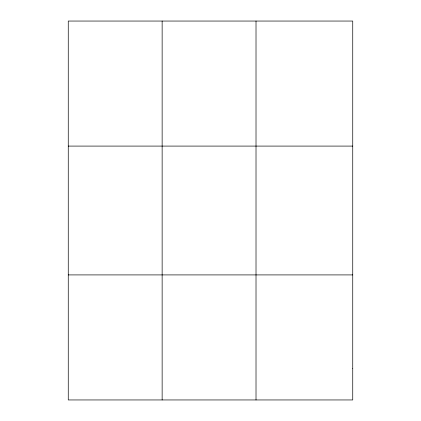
<?xml version="1.0" encoding="UTF-8"?>
<svg xmlns="http://www.w3.org/2000/svg" width="421" height="421" viewBox="0 0 421 421"><rect width="100%" height="100%" fill="white"/><g stroke="black" fill="none" stroke-linecap="round" stroke-linejoin="round"><path stroke-width="0.63" d="M162.138 21.05L162.138 399.95M256.015 21.05L256.015 399.95M68.26 146.087L352.74 146.087M68.26 274.913L352.74 274.913M352.74 368.691L352.74 399.95L68.26 399.95L68.26 21.05L352.74 21.05L352.74 368.691"/></g></svg>
